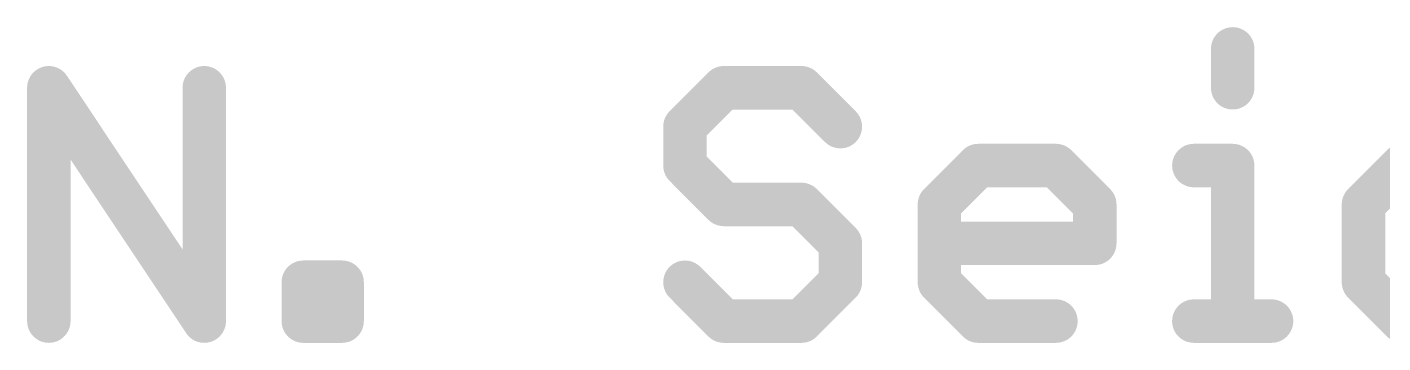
# Model space of a CAD drawing. Extents: x -36.1 to 36.1, y -36.8 to 19.2.
# Drawn here: x -8.89 to -0.17, y -36.83 to -34.8 of the extents above; entities that cross this region are included whole.
import ezdxf

# ---------------------------------------------------------------- set-up
doc = ezdxf.new("R2010")
doc.units = 0
doc.layers.add('21', color=41, linetype='CONTINUOUS')

msp = doc.modelspace()

# ---------------------------------------------------------------- linework, layer by layer
at = {"layer": '21', "const_width": 0.1397}
for points in [[(-1.0633, -34.9404, 1), (-1.203, -34.9404)], [(-8.6805, -35.1904, 1), (-8.8202, -35.1904)], [(-8.6922, -35.1517, 1), (-8.8084, -35.2292)], [(-7.6805, -35.1904, 1), (-7.8202, -35.1904)], [(-4.4074, -35.1206, 1), (-4.4074, -35.2603)], [(-4.358, -35.2398, 1), (-4.4568, -35.141)], [(-3.8581, -35.141, 1), (-3.9569, -35.2398)], [(-3.9075, -35.2603, 1), (-3.9075, -35.1206)], [(-1.203, -35.1904, 1), (-1.0633, -35.1904)], [(-4.5876, -35.4404, 1), (-4.7273, -35.4404)], [(-4.7068, -35.391, 1), (-4.608, -35.4898)], [(-3.7069, -35.4898, 1), (-3.6081, -35.391)], [(-4.608, -35.641, 1), (-4.7068, -35.7398)], [(-2.7703, -35.6205, 1), (-2.7703, -35.7602)], [(-2.7209, -35.7398, 1), (-2.8197, -35.641)], [(-2.2209, -35.641, 1), (-2.3197, -35.7398)], [(-2.2703, -35.7602, 1), (-2.2703, -35.6205)], [(-1.3831, -35.6205, 1), (-1.3831, -35.7602)], [(-1.0633, -35.6904, 1), (-1.203, -35.6904)], [(-1.1331, -35.7602, 1), (-1.1331, -35.6205)], [(-0.0417, -35.6205, 1), (-0.0417, -35.7602)], [(-4.7273, -35.6904, 1), (-4.5876, -35.6904)], [(-4.4074, -35.8705, 1), (-4.4074, -36.0102)], [(-4.4568, -35.9898, 1), (-4.358, -35.891)], [(-3.8581, -35.891, 1), (-3.9569, -35.9898)], [(-3.9075, -36.0102, 1), (-3.9075, -35.8705)], [(-2.9504, -35.9404, 1), (-3.0901, -35.9404)], [(-3.0696, -35.891, 1), (-2.9709, -35.9898)], [(-1.9505, -35.9404, 1), (-2.0902, -35.9404)], [(-2.0697, -35.9898, 1), (-1.9709, -35.891)], [(-0.3411, -35.891, 1), (-0.2423, -35.9898)], [(-0.2218, -35.9404, 1), (-0.3615, -35.9404)], [(-3.5876, -36.1903, 1), (-3.7273, -36.1903)], [(-3.7069, -36.2397, 1), (-3.6081, -36.1409)], [(-3.0203, -36.1205, 1), (-3.0203, -36.2602)], [(-2.0203, -36.2602, 1), (-2.0203, -36.1205)], [(-2.0902, -36.1903, 1), (-1.9505, -36.1903)], [(-7.0433, -36.4403, 1), (-7.183, -36.4403)], [(-7.1131, -36.3705, 1), (-7.1131, -36.5102)], [(-6.7933, -36.4403, 1), (-6.933, -36.4403)], [(-6.8632, -36.5102, 1), (-6.8632, -36.3705)], [(-4.608, -36.3909, 1), (-4.7068, -36.4897)], [(-3.7273, -36.4403, 1), (-3.5876, -36.4403)], [(-3.6081, -36.4897, 1), (-3.7069, -36.3909)], [(-2.9709, -36.3909, 1), (-3.0696, -36.4897)], [(-3.0901, -36.4403, 1), (-2.9504, -36.4403)], [(-0.2423, -36.3909, 1), (-0.3411, -36.4897)], [(-0.3615, -36.4403, 1), (-0.2218, -36.4403)], [(-7.1131, -36.6204, 1), (-7.1131, -36.7602)], [(-6.8632, -36.7602, 1), (-6.8632, -36.6204)], [(-4.4074, -36.6204, 1), (-4.4074, -36.7602)], [(-3.9075, -36.7602, 1), (-3.9075, -36.6204)], [(-2.7703, -36.6204, 1), (-2.7703, -36.7602)], [(-2.2703, -36.7602, 1), (-2.2703, -36.6204)], [(-1.3831, -36.6204, 1), (-1.3831, -36.7602)], [(-0.8831, -36.7602, 1), (-0.8831, -36.6204)], [(-0.0417, -36.6204, 1), (-0.0417, -36.7602)], [(-8.8202, -36.6903, 1), (-8.6805, -36.6903)], [(-7.8202, -36.6903, 1), (-7.6805, -36.6903)], [(-7.8085, -36.729, 1), (-7.6923, -36.6516)], [(-7.183, -36.6903, 1), (-7.0433, -36.6903)], [(-6.933, -36.6903, 1), (-6.7933, -36.6903)], [(-4.4568, -36.7397, 1), (-4.358, -36.6409)], [(-3.9569, -36.6409, 1), (-3.8581, -36.7397)], [(-2.8197, -36.7397, 1), (-2.7209, -36.6409)], [(-1.203, -36.6903, 1), (-1.0633, -36.6903)]]:
    msp.add_lwpolyline(points, format="xyb", dxfattribs=at)
at = {"layer": '21', "const_width": 0.2794}
for points in [[(-1.1331, -34.9404), (-1.1331, -35.1904)], [(-8.7503, -36.6903), (-8.7503, -35.1904)], [(-8.7503, -35.1904), (-7.7504, -36.6903)], [(-7.7504, -36.6903), (-7.7504, -35.1904)], [(-4.4074, -35.1904), (-4.6574, -35.4404)], [(-3.9075, -35.1904), (-4.4074, -35.1904)], [(-3.6575, -35.4404), (-3.9075, -35.1904)], [(-4.6574, -35.4404), (-4.6574, -35.6904)], [(-4.6574, -35.6904), (-4.4074, -35.9404)], [(-3.0203, -35.9404), (-2.7703, -35.6904)], [(-2.7703, -35.6904), (-2.2703, -35.6904)], [(-2.2703, -35.6904), (-2.0203, -35.9404)], [(-1.3831, -35.6904), (-1.1331, -35.6904)], [(-1.1331, -35.6904), (-1.1331, -36.6903)], [(-0.2917, -35.9404), (-0.0417, -35.6904)], [(-0.0417, -35.6904), (0.7083, -35.6904)], [(-4.4074, -35.9404), (-3.9075, -35.9404)], [(-3.9075, -35.9404), (-3.6575, -36.1903)], [(-3.0203, -36.4403), (-3.0203, -35.9404)], [(-2.0203, -35.9404), (-2.0203, -36.1903)], [(-0.2917, -36.4403), (-0.2917, -35.9404)], [(-3.6575, -36.1903), (-3.6575, -36.4403)], [(-2.0203, -36.1903), (-3.0203, -36.1903)], [(-7.1131, -36.6903), (-7.1131, -36.4403)], [(-7.1131, -36.4403), (-6.8632, -36.4403)], [(-6.8632, -36.4403), (-6.8632, -36.6903)], [(-4.4074, -36.6903), (-4.6574, -36.4403)], [(-3.6575, -36.4403), (-3.9075, -36.6903)], [(-2.7703, -36.6903), (-3.0203, -36.4403)], [(-0.0417, -36.6903), (-0.2917, -36.4403)], [(-6.8632, -36.6903), (-7.1131, -36.6903)], [(-3.9075, -36.6903), (-4.4074, -36.6903)], [(-2.2703, -36.6903), (-2.7703, -36.6903)], [(-1.3831, -36.6903), (-0.8831, -36.6903)], [(0.7083, -36.6903), (-0.0417, -36.6903)]]:
    msp.add_lwpolyline(points, dxfattribs=at)

doc.saveas('drawing.dxf')
